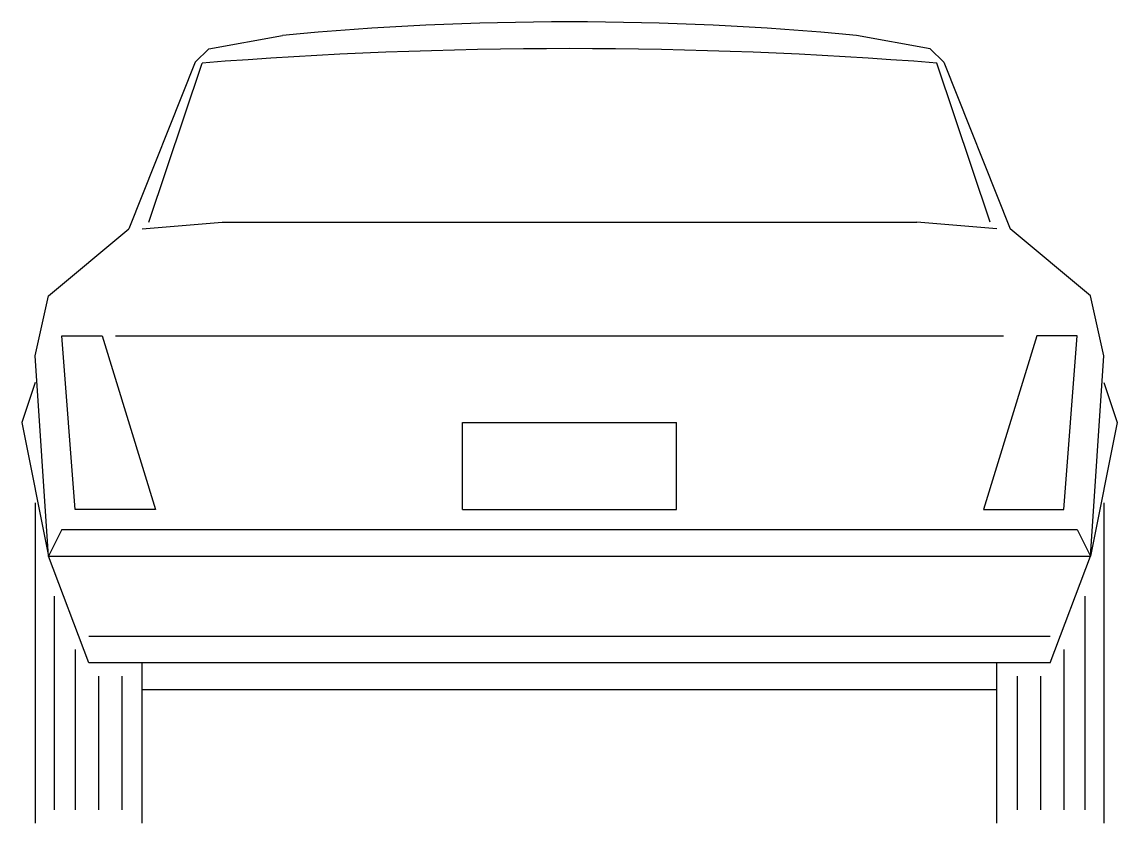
# Model space of a CAD drawing. Header units: millimetres. Extents: x -3257.55 to -3255.91, y 1910.38 to 1911.58.
import ezdxf

# ---------------------------------------------------------------- set-up
doc = ezdxf.new("R2010")
doc.units = ezdxf.units.MM
doc.header["$LTSCALE"] = 10
doc.layers.add('Veículos', color=2, linetype='Continuous')

msp = doc.modelspace()

# ---------------------------------------------------------------- linework, layer by layer
at = {"layer": 'Veículos'}
for p, q in [((-3257.2711, 1911.537), (-3257.1611, 1911.557)), ((-3256.1911, 1911.537), (-3256.3011, 1911.557)), ((-3257.2918, 1911.517), (-3257.2711, 1911.537)), ((-3256.1704, 1911.517), (-3256.1911, 1911.537)), ((-3257.2918, 1911.517), (-3257.3911, 1911.267)), ((-3257.3611, 1911.277), (-3257.2811, 1911.5155)), ((-3256.1011, 1911.277), (-3256.181, 1911.5155)), ((-3256.1704, 1911.517), (-3256.0711, 1911.267)), ((-3257.3711, 1911.267), (-3257.2511, 1911.277)), ((-3257.2511, 1911.277), (-3256.2111, 1911.277)), ((-3256.0911, 1911.267), (-3256.2111, 1911.277)), ((-3257.5111, 1911.167), (-3257.3911, 1911.267)), ((-3255.9511, 1911.167), (-3256.0711, 1911.267)), ((-3257.5311, 1911.077), (-3257.5111, 1911.167)), ((-3255.9311, 1911.077), (-3255.9511, 1911.167)), ((-3257.4911, 1911.107), (-3257.4311, 1911.107)), ((-3257.4711, 1910.847), (-3257.4911, 1911.107)), ((-3257.4311, 1911.107), (-3257.3511, 1910.847)), ((-3257.4111, 1911.107), (-3256.0811, 1911.107)), ((-3256.0311, 1911.107), (-3256.1111, 1910.847)), ((-3255.9711, 1911.107), (-3256.0311, 1911.107)), ((-3255.9911, 1910.847), (-3255.9711, 1911.107)), ((-3257.5111, 1910.777), (-3257.5311, 1911.077)), ((-3255.9511, 1910.777), (-3255.9311, 1911.077)), ((-3257.5311, 1911.037), (-3257.5511, 1910.977)), ((-3255.9311, 1911.037), (-3255.9111, 1910.977)), ((-3257.5511, 1910.977), (-3257.5111, 1910.777)), ((-3256.8911, 1910.977), (-3256.5711, 1910.977)), ((-3256.8911, 1910.847), (-3256.8911, 1910.977)), ((-3256.5711, 1910.847), (-3256.5711, 1910.977)), ((-3255.9111, 1910.977), (-3255.9511, 1910.777)), ((-3257.5311, 1910.857), (-3257.5311, 1910.377)), ((-3257.3511, 1910.847), (-3257.4711, 1910.847)), ((-3256.8911, 1910.847), (-3256.5711, 1910.847)), ((-3256.1111, 1910.847), (-3255.9911, 1910.847)), ((-3255.9311, 1910.857), (-3255.9311, 1910.377)), ((-3257.4911, 1910.817), (-3257.5111, 1910.777)), ((-3257.4911, 1910.817), (-3255.9711, 1910.817)), ((-3255.9711, 1910.817), (-3255.9511, 1910.777)), ((-3257.4511, 1910.617), (-3257.5111, 1910.777)), ((-3257.5111, 1910.777), (-3255.9511, 1910.777)), ((-3256.0111, 1910.617), (-3255.9511, 1910.777)), ((-3257.503, 1910.717), (-3257.503, 1910.397)), ((-3255.9592, 1910.717), (-3255.9592, 1910.397)), ((-3257.4511, 1910.657), (-3256.0111, 1910.657)), ((-3257.4711, 1910.637), (-3257.4711, 1910.397)), ((-3255.9911, 1910.637), (-3255.9911, 1910.397)), ((-3256.0111, 1910.617), (-3257.4511, 1910.617)), ((-3257.3711, 1910.377), (-3257.3711, 1910.617)), ((-3256.0911, 1910.377), (-3256.0911, 1910.617)), ((-3257.4364, 1910.597), (-3257.4364, 1910.397)), ((-3257.4013, 1910.597), (-3257.4013, 1910.397)), ((-3256.0609, 1910.597), (-3256.0609, 1910.397)), ((-3256.0258, 1910.597), (-3256.0258, 1910.397)), ((-3257.3711, 1910.577), (-3256.0911, 1910.577))]:
    msp.add_line(p, q, dxfattribs=at)
for centre, radius, start, end in [((-3256.7311, 1906.9817), 4.5955, 84.6309, 95.3691), ((-3256.7311, 1904.5053), 7.0318, 85.51349, 94.48651)]:
    msp.add_arc(centre, radius, start, end, dxfattribs=at)

doc.saveas('drawing.dxf')
